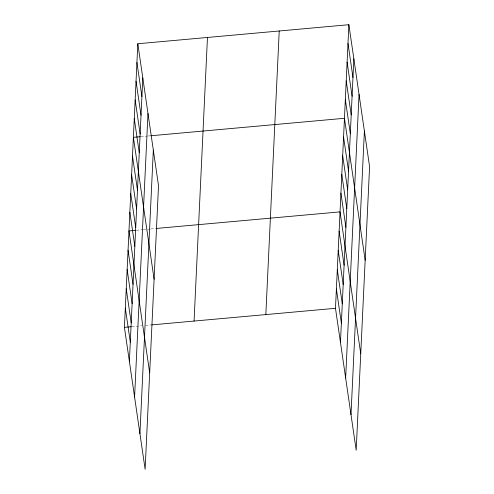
<?xml version="1.0" encoding="UTF-8"?>
<svg xmlns="http://www.w3.org/2000/svg" width="494" height="494" viewBox="0 0 494 494"><rect width="100%" height="100%" fill="white"/><g stroke="black" fill="none" stroke-linecap="round" stroke-linejoin="round"><path stroke-width="0.37" stroke-dasharray="2.47 1.85" d="M140.963 136.653L147.021 136.103M147.774 136.035L150.046 135.831M136.542 230.241L142.599 229.691M143.353 229.624L147.138 229.284M147.897 229.216L150.17 229.012M150.923 228.944L155.468 228.531M131.984 326.664L141.827 325.774M145.613 325.435L150.911 324.959"/><path stroke-width="0.74" d="M137.814 43.75L158.518 185.701L145.125 469.3L124.414 327.349L137.814 43.75L348.875 24.7L369.586 166.651L356.186 450.25L335.482 308.299L348.875 24.7M129.391 361.478L142.791 77.879M134.584 397.059L147.984 113.459M139.932 433.72L153.331 150.12M194.068 321.063L207.461 37.464M265.828 314.585L279.227 30.986M340.459 342.428L353.858 58.829M345.652 378.009L359.045 94.41M350.999 414.67L364.393 131.071M140.203 136.721L133.392 137.338L154.097 279.289M150.806 135.764L344.454 118.288L365.165 260.239M135.782 230.309L128.971 230.926L149.676 372.877M156.221 228.463L340.033 211.877L360.744 353.828M124.414 327.349L131.225 326.732M151.67 324.891L335.482 308.299M347.992 43.416L352.975 77.546M347.109 62.133L352.086 96.262M346.226 80.855L351.203 114.985M345.343 99.572L350.32 133.701M343.571 137.005L348.554 171.134M342.688 155.721L347.665 189.85M341.805 174.444L346.782 208.573M340.922 193.16L345.899 227.289M339.125 231.161L344.102 265.29M338.211 250.446L343.194 284.575M337.303 269.73L342.28 303.859M336.389 289.015L341.373 323.144M136.924 62.466L141.908 96.596M136.041 81.183L141.025 115.312M135.158 99.899L140.135 134.028M134.275 118.616L139.252 152.745M132.503 156.055L137.486 190.184M131.62 174.771L136.603 208.9M130.737 193.487L135.714 227.617M129.854 212.204L134.831 246.333M128.057 250.211L133.034 284.34M127.149 269.496L132.126 303.625M126.236 288.78L131.213 322.909M125.322 308.065L130.305 342.194"/></g></svg>
